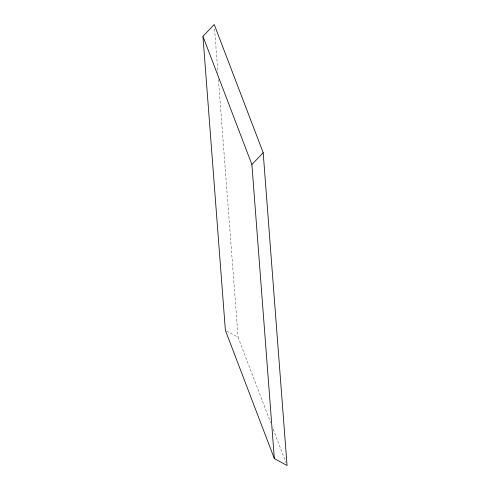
<?xml version="1.0" encoding="UTF-8"?>
<svg xmlns="http://www.w3.org/2000/svg" width="490" height="490" viewBox="0 0 490 490"><rect width="100%" height="100%" fill="white"/><g stroke="black" fill="none" stroke-linecap="round" stroke-linejoin="round"><path stroke-width="0.37" stroke-dasharray="2.45 1.84" d="M226.717 331.093L238.097 337.304L270.731 422.766M273.181 429.179L285.964 462.652M214.583 29.075L217.903 72.563M218.424 79.429L238.097 337.304"/><path stroke-width="0.73" d="M202.946 36.327L214.234 24.5L263.185 152.696L287.054 465.5L274.333 458.56L225.382 330.364L202.946 36.327L251.903 164.524L274.333 458.56M251.903 164.524L263.185 152.696"/></g></svg>
